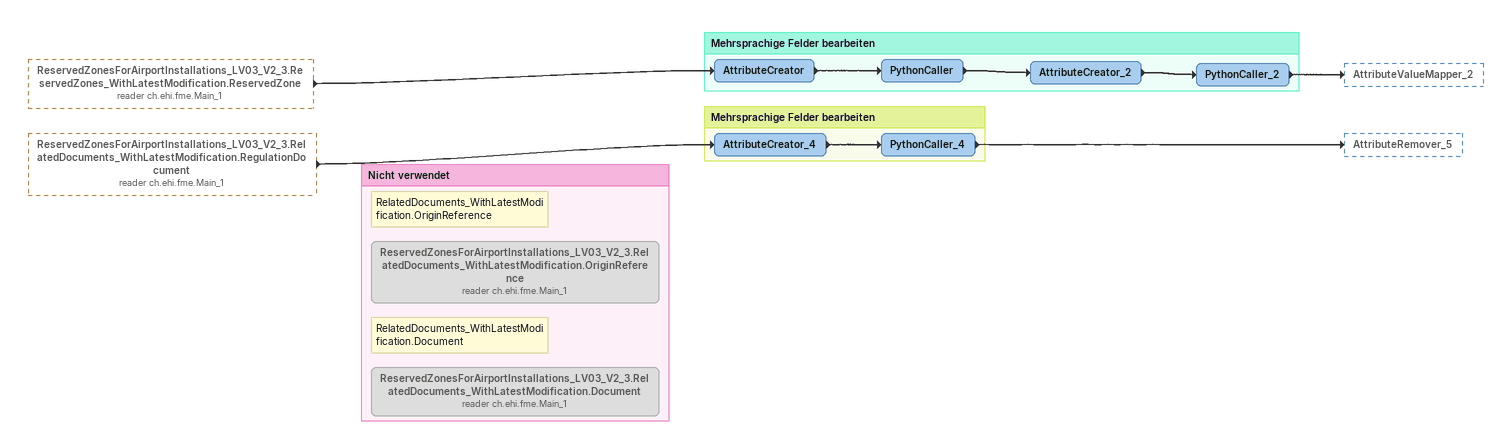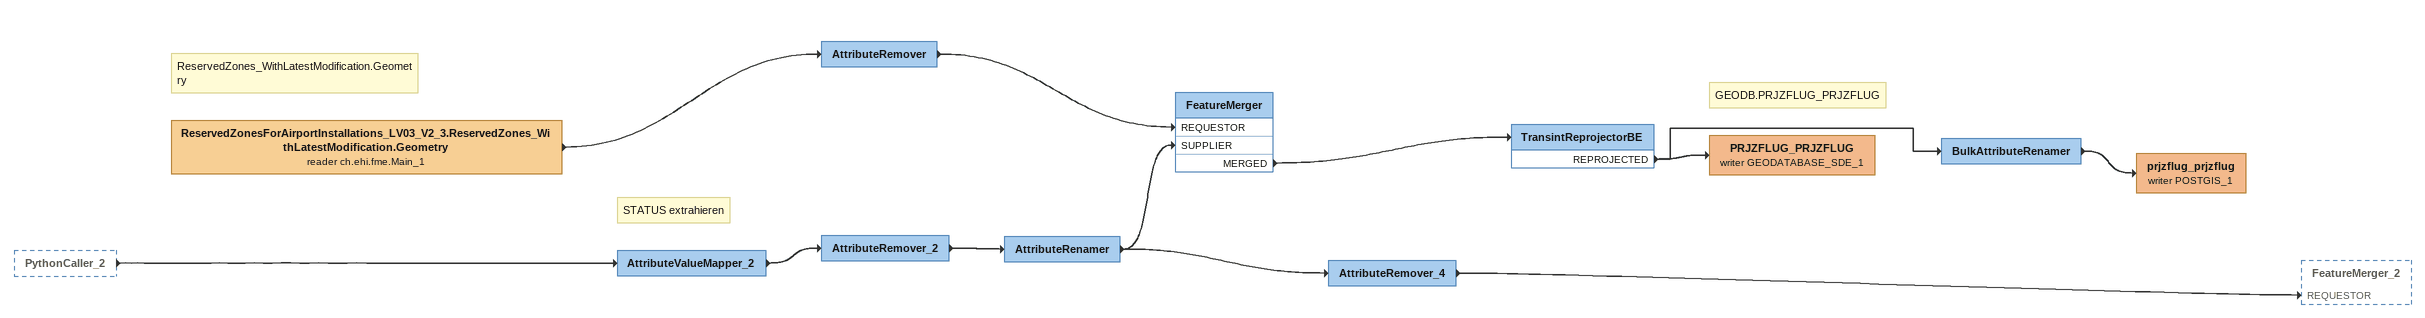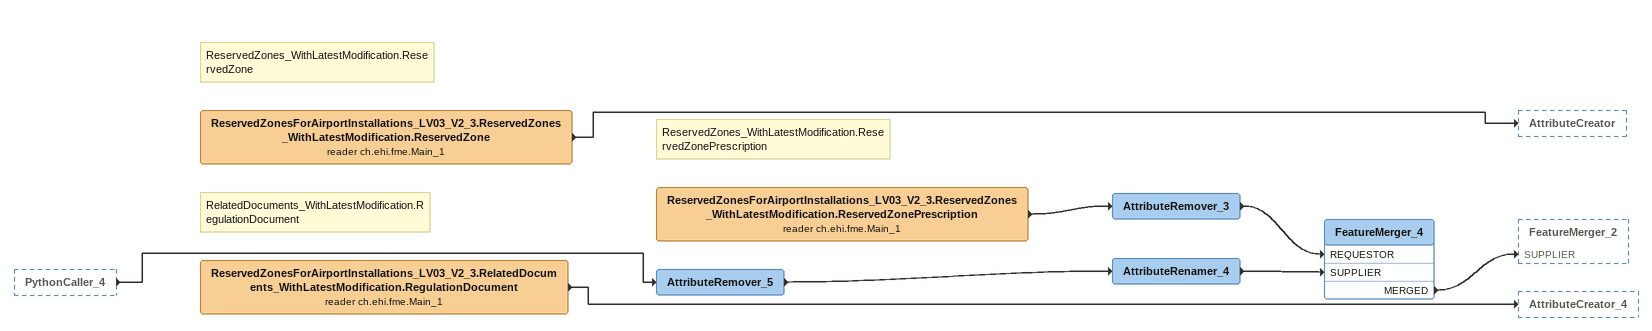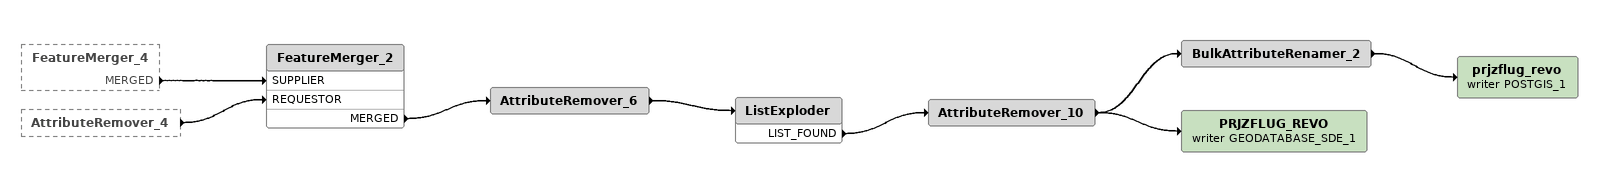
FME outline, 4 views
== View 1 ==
ReservedZonesForAirportInstallations_LV03_V2_3.ReservedZones_WithLatestModification.ReservedZone (reader ch.ehi.fme.Main_1) [outside]
    -> AttributeCreator
ReservedZonesForAirportInstallations_LV03_V2_3.RelatedDocuments_WithLatestModification.RegulationDocument (reader ch.ehi.fme.Main_1) [outside]
    -> AttributeCreator_4

Bookmark: Mehrsprachige Felder bearbeiten
AttributeCreator
    -> PythonCaller
PythonCaller
    -> AttributeCreator_2
AttributeCreator_2
    -> PythonCaller_2
PythonCaller_2
    -> AttributeValueMapper_2

Bookmark: Mehrsprachige Felder bearbeiten
AttributeCreator_4
    -> PythonCaller_4
PythonCaller_4
    -> AttributeRemover_5

Bookmark: Nicht verwendet
Note: RelatedDocuments_WithLatestModification.OriginReference
ReservedZonesForAirportInstallations_LV03_V2_3.RelatedDocuments_WithLatestModification.OriginReference (reader ch.ehi.fme.Main_1) [off]
Note: RelatedDocuments_WithLatestModification.Document
ReservedZonesForAirportInstallations_LV03_V2_3.RelatedDocuments_WithLatestModification.Document (reader ch.ehi.fme.Main_1) [off]

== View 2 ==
PythonCaller_2 [outside]
    -> AttributeValueMapper_2
Note: ReservedZones_WithLatestModification.Geometry
ReservedZonesForAirportInstallations_LV03_V2_3.ReservedZones_WithLatestModification.Geometry (reader ch.ehi.fme.Main_1)
    -> AttributeRemover
AttributeRemover
    -> FeatureMerger [REQUESTOR]
Note: STATUS extrahieren
AttributeValueMapper_2
    -> AttributeRemover_2
AttributeRemover_2
    -> AttributeRenamer
AttributeRenamer
    -> FeatureMerger [SUPPLIER]
    -> AttributeRemover_4
FeatureMerger
    MERGED -> TransintReprojectorBE
TransintReprojectorBE
    REPROJECTED -> PRJZFLUG_PRJZFLUG (writer GEODATABASE_SDE_1)
    REPROJECTED -> BulkAttributeRenamer
Note: GEODB.PRJZFLUG_PRJZFLUG
PRJZFLUG_PRJZFLUG (writer GEODATABASE_SDE_1)
BulkAttributeRenamer
    -> prjzflug_prjzflug (writer POSTGIS_1)
prjzflug_prjzflug (writer POSTGIS_1)
AttributeRemover_4
    -> FeatureMerger_2 [REQUESTOR]

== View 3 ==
PythonCaller_4 [outside]
    -> AttributeRemover_5
Note: ReservedZones_WithLatestModification.ReservedZone
ReservedZonesForAirportInstallations_LV03_V2_3.ReservedZones_WithLatestModification.ReservedZone (reader ch.ehi.fme.Main_1)
    -> AttributeCreator
Note: RelatedDocuments_WithLatestModification.RegulationDocument
ReservedZonesForAirportInstallations_LV03_V2_3.RelatedDocuments_WithLatestModification.RegulationDocument (reader ch.ehi.fme.Main_1)
    -> AttributeCreator_4
AttributeRemover_5
    -> AttributeRenamer_4
AttributeRenamer_4
    -> FeatureMerger_4 [SUPPLIER]
Note: ReservedZones_WithLatestModification.ReservedZonePrescription
ReservedZonesForAirportInstallations_LV03_V2_3.ReservedZones_WithLatestModification.ReservedZonePrescription (reader ch.ehi.fme.Main_1)
    -> AttributeRemover_3
AttributeRemover_3
    -> FeatureMerger_4 [REQUESTOR]
FeatureMerger_4
    MERGED -> FeatureMerger_2 [SUPPLIER]

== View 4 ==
FeatureMerger_4 [outside]
    MERGED -> FeatureMerger_2 [SUPPLIER]
AttributeRemover_4 [outside]
    -> FeatureMerger_2 [REQUESTOR]
FeatureMerger_2
    MERGED -> AttributeRemover_6
AttributeRemover_6
    -> ListExploder
ListExploder
    LIST_FOUND -> AttributeRemover_10
AttributeRemover_10
    -> PRJZFLUG_REVO (writer GEODATABASE_SDE_1)
    -> BulkAttributeRenamer_2
BulkAttributeRenamer_2
    -> prjzflug_revo (writer POSTGIS_1)
prjzflug_revo (writer POSTGIS_1)
PRJZFLUG_REVO (writer GEODATABASE_SDE_1)
